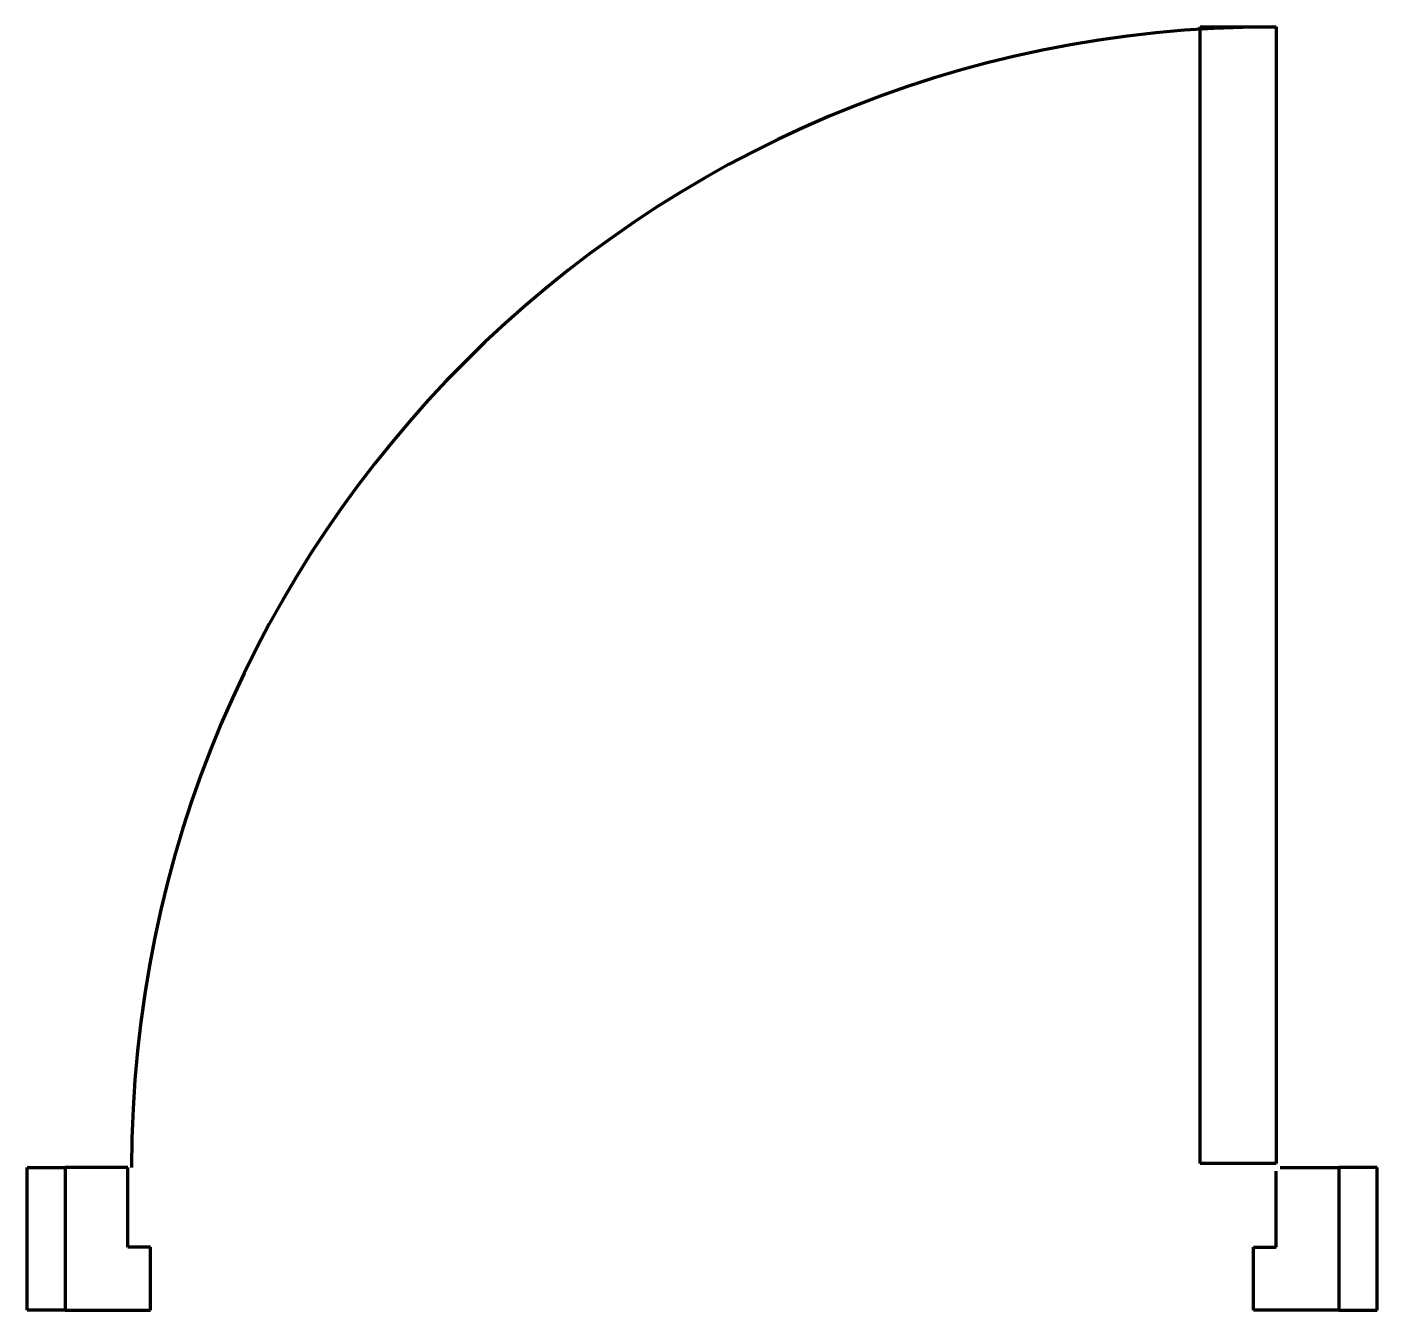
# Model space of a CAD drawing. Header units: centimetres. Extents: x -44.8 to 26.2, y -46.8 to 20.7.
import ezdxf

# ---------------------------------------------------------------- set-up
doc = ezdxf.new("R2010")
doc.units = ezdxf.units.CM
doc.layers.get('0').update_dxf_attribs({"linetype": 'CONTINUOUS', "lineweight": 0})

msp = doc.modelspace()

# ---------------------------------------------------------------- linework, layer by layer
at = {"color": 7, "linetype": 'CONTINUOUS', "lineweight": 70}
for p, q in [((16.867, -39.05), (16.867, 20.75)), ((16.867, 20.75), (20.867, 20.75)), ((20.867, 20.75), (20.867, -39.05)), ((-44.833, -46.75), (-44.833, -39.25)), ((-44.833, -39.25), (-42.833, -39.25)), ((-42.833, -39.25), (-42.833, -46.75)), ((-39.533, -39.25), (-42.833, -39.25)), ((-42.833, -39.25), (-42.833, -46.75)), ((-39.533, -43.45), (-39.533, -39.25)), ((20.867, -39.05), (16.867, -39.05)), ((20.867, -43.45), (20.867, -39.45)), ((21.067, -39.25), (24.167, -39.25)), ((24.167, -39.25), (24.167, -46.75)), ((26.167, -39.25), (24.167, -39.25)), ((24.167, -39.25), (24.167, -46.75)), ((26.167, -46.75), (26.167, -39.25)), ((-38.333, -43.45), (-39.533, -43.45)), ((-38.333, -46.75), (-38.333, -43.45)), ((19.667, -46.75), (19.667, -43.45)), ((19.667, -43.45), (20.867, -43.45)), ((-42.833, -46.75), (-44.833, -46.75)), ((-42.833, -46.75), (-38.333, -46.75)), ((24.167, -46.75), (19.667, -46.75)), ((24.167, -46.75), (26.167, -46.75))]:
    msp.add_line(p, q, dxfattribs=at)
msp.add_arc((20.667, -39.25), 60, 90, 180, dxfattribs=at)

doc.saveas('drawing.dxf')
